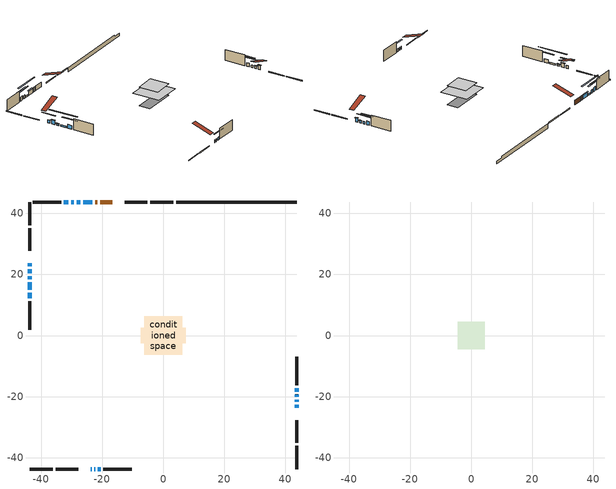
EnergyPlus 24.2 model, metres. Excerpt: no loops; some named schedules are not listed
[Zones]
conditioned space
 floor adiabatic (AdiabaticFloorConstruction): -6.26,-6.26 -6.26,6.26 6.26,6.26 6.26,-6.26 z2.74
 floor foundation (Slab1 construction): -7.37,-2.49 -7.37,2.49 7.37,2.49 7.37,-2.49 z-1.59
 wall outside (RimJoist1 construction): 3.34,43.69 -4.24,43.69 / -43.69,-43.69 -36.11,-43.69 / -43.69,43.69 -43.69,36.11 / 43.69,-43.69 43.69,-36.11 z0.3:0.6
 wall outside (RimJoist2 construction): -5.17,43.69 -12.56,43.69 / -35.18,-43.69 -27.79,-43.69 / -43.69,35.18 -43.69,27.79 / 43.69,-35.18 43.69,-27.79 z0.3:0.6
 wall outside (AdiabaticWallConstruction 1): -16.69,43.69 -20.67,43.69 / -21.6,43.69 -22.31,43.69 z0.3:2.33
 wall outside (AdiabaticWallConstruction): -23.66,-43.69 -23.45,-43.69 / -22.53,-43.69 -22.32,-43.69 z0.3:1.52; -43.69,23.66 -43.69,22.64 z0.3:1.6; 43.69,-23.66 43.69,-22.64 / -43.69,21.71 -43.69,20.34 z0.3:2.08; 43.69,-21.72 43.69,-21.05 z0.3:1.32; -23.23,43.69 -26.18,43.69 / -31.02,43.69 -32.5,43.69 z0.3:2.13; -43.69,19.42 -43.69,18.34 / -27.11,43.69 -28.33,43.69 / -43.69,17.42 -43.69,14.98 z0.3:1.01; 43.69,-20.12 43.69,-19.31 z0.3:1.37; 43.69,-18.38 43.69,-17.26 / -43.69,14.05 -43.69,12.12 z0.3:1.98; -29.25,43.69 -30.09,43.69 z0.3:1.77; -21.39,-43.69 -20.5,-43.69 z0.3:1.54
 wall outside (Wall1 construction): -33.42,43.69 -42.76,43.69 / -19.57,-43.69 -10.23,-43.69 / -43.69,11.19 -43.69,1.85 / 43.69,-16.33 43.69,-6.99 z0.3:5.18
 wall foundation (FoundationWall1 construction): 4.27,43.69,-1.59 4.27,43.69,0.3 39.75,43.69,0.3 39.75,43.69,-0.36 43.69,43.69,-0.36 43.69,43.69,-1.59
 window (WindowConstruction 12): -23.66,-43.69 -23.45,-43.69 z0.3:1.52
 window (WindowConstruction 6): -43.69,23.66 -43.69,22.64 z0.3:1.6
 window (WindowConstruction 7): 43.69,-23.66 43.69,-22.64 z0.3:2.08
 window (WindowConstruction 8): 43.69,-21.71 43.69,-21.05 z0.3:1.31
 window (WindowConstruction 9): -23.23,43.69 -26.18,43.69 z0.3:2.13
 window (WindowConstruction 10): -43.69,21.71 -43.69,20.34 z0.3:2.08
 window (WindowConstruction 11): -43.69,19.41 -43.69,18.35 z0.3:1.01
 window (WindowConstruction 14): -27.11,43.69 -28.33,43.69 z0.3:1.01
 window (WindowConstruction 15): -43.69,17.42 -43.69,14.98 z0.3:1.01
 window (WindowConstruction 13): -22.52,-43.69 -22.32,-43.69 z0.3:1.52
 window (WindowConstruction): 43.69,-20.12 43.69,-19.31 z0.3:1.37
 window (WindowConstruction 1): 43.69,-18.38 43.69,-17.26 z0.3:1.98
 window (WindowConstruction 2): -29.26,43.69 -30.09,43.69 z0.3:1.77
 window (WindowConstruction 3): -31.02,43.69 -32.49,43.69 z0.3:2.13
 window (WindowConstruction 4): -21.39,-43.69 -20.5,-43.69 z0.3:1.54
 window (WindowConstruction 5): -43.69,14.05 -43.69,12.12 z0.3:1.98
 door (Door): -16.69,43.69 -20.67,43.69 z0.3:2.33
 door (Door 1): -21.6,43.69 -22.3,43.69 z0.3:2.33
 ceiling adiabatic (AdiabaticFloorConstruction): 6.26,-6.26 6.26,6.26 -6.26,6.26 -6.26,-6.26 z2.74
attic - vented
 floor to conditioned space (Floor1 construction Reversed): -4.43,-4.43 -4.43,4.43 4.43,4.43 4.43,-4.43 z5.18
 roof outside (Roof1 construction): -15.76,43.69,5.18 -15.76,35.07,8.05 -13.49,35.07,8.05 -13.49,43.69,5.18; -24.59,-43.69,5.18 -24.59,-35.07,8.05 -26.86,-35.07,8.05 -26.86,-43.69,5.18; -43.69,24.59,5.18 -35.07,24.59,8.05 -35.07,26.86,8.05 -43.69,26.86,5.18; 43.69,-24.59,5.18 35.07,-24.59,8.05 35.07,-26.86,8.05 43.69,-26.86,5.18
shading: -43.69,19.85 -43.69,26.45 -44.1,26.45 -44.1,19.85 z4.38; 43.69,-22.44 43.69,-23.86 44.1,-23.86 44.1,-22.44 z2.28; 43.69,-20.85 43.69,-21.92 44.1,-21.92 44.1,-20.85 z1.52; -26.38,43.69 -23.03,43.69 -23.03,44.1 -26.38,44.1 z2.33; -43.69,20.14 -43.69,21.92 -44.1,21.92 -44.1,20.14 z2.28; -43.69,18.15 -43.69,19.61 -44.1,19.61 -44.1,18.15 z1.21; -33.87,43.69 -21.57,43.69 -21.57,44.1 -33.87,44.1 z6.55; -43.69,9.44 -43.69,22.96 -44.1,22.96 -44.1,9.44 z6.55; 43.69,-16.52 43.69,-22.91 44.1,-22.91 44.1,-16.52 z4.16; 43.69,-14.47 43.69,-21.17 44.1,-21.17 44.1,-14.47 z4.77; -32.88,43.69 -26.47,43.69 -26.47,44.1 -32.88,44.1 z4.56; -35.28,43.69 -28.23,43.69 -28.23,44.1 -35.28,44.1 z4.92; -17.71,-43.69 -24.18,-43.69 -24.18,-44.1 -17.71,-44.1 z4.33; -43.69,9.33 -43.69,16.84 -44.1,16.84 -44.1,9.33 z4.77
[Building]
Building 1: Terrain=Suburbs
[Site:Location]
Erieau AUT_ON: Latitude {deg}=42.25; Longitude {deg}=-81.9; Time Zone {hr}=-5; Elevation {m}=178; Keep Site Location Information=Yes
[Site:GroundTemperature:Shallow]
5.2292, 3.30147, 3.1471, 4.0619, 7.73432, 11.3896, 14.5586, 16.5661, 16.7366, 15.1039, 12.0157, 8.47254
[Site:WaterMainsTemperature]
Calculation Method=Schedule; Temperature Schedule=mains temperature schedule
[Material] Roughness=Rough; Thermal Absorptance=0.9
Name | Thickness {m} | Conductivity {W/m-K} | Density {kg/m3} | Specific Heat {J/kg-K} | Solar Absorptance | Visible Absorptance
asphalt or fiberglass shingles | 0.00635 | 0.162714 | 1121.4 | 1465.45 | 0.4 | 0.4
ceiling loosefill ins | 0.0846667 | 0.0480833 | 16.02 | 1046.75 | 0.7 | 0.7
ceiling stud and cavity | 0.1397 | 0.0840436 | 65.682 | 1177.47 | 0.7 | 0.7
concrete 4.0 in. | 0.1016 | 1.803125 | 2242.8 | 837.4 | 0.7 | 0.7
concrete 8.0 in. | 0.2032 | 1.803125 | 2242.8 | 837.4 | 0.7 | 0.7
door material | 0.04445 | 0.188738 | 512.64 | 1214.23 | 0.7 | 0.7
door material 1 | 0.04445 | 0.053851 | 512.64 | 1214.23 | 0.7 | 0.7
exterior vertical ins | 0.013954 | 0.029427 | 32.04 | 1214.23 | 0.7 | 0.7
floor covering | 0.0127 | 0.0433444 | 54.468 | 1339.84 | 0.6 | 0.6
floor rigid ins; wall rigid ins | 0.512978 | 0.029427 | 32.04 | 1214.23 | 0.7 | 0.7
floor stud and cavity | 0.1397 | 1.75129 | 37.0049 | 1207.88 | 0.7 | 0.7
furniture material conditioned space 1 | 0.1524 | 0.115458 | 640.8 | 1214.23 | 0.6 | 0.6
gypsum board | 0.0127 | 0.160291 | 801 | 837.4 | 0.6 | 0.6
gypsum board 1 | 0.0127 | 0.160291 | 801 | 837.4 | 0.7 | 0.7
osb sheathing 0.5 in. | 0.0127 | 0.115458 | 512.64 | 1214.23 | 0.7 | 0.7
osb sheathing 0.75 in. | 0.01905 | 0.115458 | 512.64 | 1214.23 | 0.7 | 0.7
osb sheathing 2.0 in. | 0.0508 | 0.115458 | 512.64 | 1214.23 | 0.7 | 0.7
rim joist stud and cavity | 0.0508 | 0.859146 | 125.044 | 1163.47 | 0.6 | 0.6
rim joist stud and cavity 1 | 0.0508 | 0.107068 | 50.32683 | 1063.81 | 0.6 | 0.6
wall stud and cavity | 0.1397 | 0.219778 | 139.0536 | 1170.24 | 0.7 | 0.7
wall stud and cavity 1 | 0.0889 | 0.380278 | 52.3479 | 1209.89 | 0.7 | 0.7
wall stud and cavity 2 | 0.0889 | 0.391764 | 83.0341 | 1211.67 | 0.7 | 0.7
wood siding | 0.0254 | 0.102417 | 544.68 | 1172.36 | 0.4 | 0.4
wood siding 1; wood siding 2; wood siding 3 | 0.0254 | 0.102417 | 544.68 | 1172.36 | 0.7 | 0.7
[WindowMaterial:SimpleGlazingSystem]
Name | U-Factor {W/m2-K} | Solar Heat Gain Coefficient
WindowMaterial | 2.949721 | 0.64
WindowMaterial 1 | 2.91168 | 0.67
WindowMaterial 10 | 2.95937 | 0.63
WindowMaterial 11 | 4.98699 | 0.61
WindowMaterial 12 | 3.026374 | 0.54
WindowMaterial 13 | 2.95426 | 0.63
WindowMaterial 2 | 2.93496 | 0.65
WindowMaterial 3 | 2.89521 | 0.69
WindowMaterial 4 | 2.93666 | 0.65
WindowMaterial 5 | 2.921331 | 0.67
WindowMaterial 6 | 2.927009 | 0.66
WindowMaterial 7 | 2.91622 | 0.67
WindowMaterial 8 | 2.96732 | 0.62
WindowMaterial 9 | 2.89919 | 0.69
[Construction]
AdiabaticFloorConstruction: floor stud and cavity, floor rigid ins, osb sheathing 0.75 in., floor covering
AdiabaticWallConstruction: wood siding 2, wall rigid ins, wall stud and cavity 1, gypsum board
AdiabaticWallConstruction 1: wood siding 3, wall rigid ins, wall stud and cavity 1, gypsum board
Door: door material
Door 1: door material 1
Floor1 construction Reversed: gypsum board, ceiling stud and cavity, ceiling loosefill ins
FoundationWall1 construction: concrete 8.0 in., gypsum board 1
furniture construction conditioned space 1: furniture material conditioned space 1
PartitionWallConstruction: gypsum board, wall stud and cavity 2, gypsum board
RimJoist1 construction: wood siding 1, osb sheathing 2.0 in., rim joist stud and cavity
RimJoist2 construction: wood siding 1, rim joist stud and cavity 1
Roof1 construction: asphalt or fiberglass shingles
Slab1 construction: concrete 4.0 in.
Wall1 construction: wood siding, osb sheathing 0.5 in., wall stud and cavity, gypsum board
WindowConstruction: WindowMaterial
WindowConstruction 1: WindowMaterial 1
WindowConstruction 10: WindowMaterial 9
WindowConstruction 11: WindowMaterial 10
WindowConstruction 12: WindowMaterial 11
WindowConstruction 13: WindowMaterial 12
WindowConstruction 14; WindowConstruction 15: WindowMaterial 13
WindowConstruction 2: WindowMaterial 2
WindowConstruction 3; WindowConstruction 9: WindowMaterial 3
WindowConstruction 4: WindowMaterial 4
WindowConstruction 5: WindowMaterial 5
WindowConstruction 6: WindowMaterial 6
WindowConstruction 7: WindowMaterial 7
WindowConstruction 8: WindowMaterial 8
[Zone] Multiplier=1; Part of Total Floor Area=Yes
Name | Volume {m3}
attic - vented | 36.5937
conditioned space | 591.8
[Space]
Name | Zone | Volume {m3}
attic - vented 1 | attic - vented | 36.5937
conditioned space 1 | conditioned space | 591.8
[ZoneInfiltration:EffectiveLeakageArea]
infil attic - vented 1: Zone or Space=attic - vented 1; Schedule=Always On Discrete; Effective Air Leakage Area {cm2}=3763.68; Stack Coefficient=0.000199917; Wind Coefficient=9.5531e-06
[ZoneMixing]
whole house fan mix: Zone or Space=attic - vented; Schedule=Always On Continuous; Design Flow Rate Calculation Method=Flow/Zone; Design Flow Rate {m3/s}=0; Source Zone or Space=conditioned space
[SurfaceProperty:ExposedFoundationPerimeter]
Slab1: Exposed Perimeter Calculation Method=TotalExposedPerimeter; Total Exposed Perimeter {m}=39.422
[InternalMass] Zone or ZoneList=conditioned space; Space or SpaceList=conditioned space 1
Name | Construction | Surface Area {m2}
furniture mass conditioned space 1 | furniture construction conditioned space 1 | 92.056
partition wall mass | PartitionWallConstruction | 230.14
[Lights]
interior lighting: Zone or ZoneList or Space or SpaceList=conditioned space 1; Schedule=interior lighting schedule; Design Level Calculation Method=LightingLevel; Lighting Level {W}=343.2; Return Air Fraction=0; Fraction Radiant=0.6; Fraction Visible=0.2; Fraction Replaceable=1
[People]
occupants: Zone or ZoneList or Space or SpaceList=conditioned space 1; Number of People Schedule=occupants schedule; Number of People Calculation Method=People; Number of People=3; Fraction Radiant=0.314171; Sensible Heat Fraction=0.56303; Activity Level Schedule=occupants activity schedule; Carbon Dioxide Generation Rate {m3/s-W}=0; Enable ASHRAE 55 Comfort Warnings=No; Mean Radiant Temperature Calculation Type=EnclosureAveraged
[ElectricEquipment] Zone or ZoneList or Space or SpaceList=conditioned space 1; Design Level Calculation Method=EquipmentLevel
Name | Schedule | Design Level {W} | Fraction Latent | Fraction Radiant | Fraction Lost
clothes dryer | clothes dryer schedule | 140.772 | 0.015 | 0.081 | 0.85
clothes washer | clothes washer schedule | 32.1985 | 0.03 | 0.162 | 0.7
cooking range | cooking range schedule | 215.147 | 0.08 | 0.432 | 0.2
dishwasher | dishwasher schedule | 66.8632 | 0.3 | 0.18 | 0.4
fridge | fridge schedule | 72.9452 | 0 | 0.6 | 0
mech vent bath fan 0 | mech vent bath fan 0 schedule | 50.2 | 0 | 0 | 1
mech vent bath fan 1 | mech vent bath fan 1 schedule | 50.2 | 0 | 0 | 1
mech vent house fan | mech vent house fan schedule | 0 | 0 | 0 | 1
mech vent house fan cfis | mech vent house fan cfis schedule | 0 | 0 | 0 | 0
mech vent range fan 0 | mech vent range fan 0 schedule | 57 | 0 | 0 | 1
misc plug loads | misc plug loads schedule | 494.7 | 0.045 | 0.513 | 0.1
whole house fan | Always On Discrete | 0 | 0 | 0 | 1
[OtherEquipment] Zone or ZoneList or Space or SpaceList=conditioned space 1; Design Level Calculation Method=EquipmentLevel
Name | Fuel Type | Schedule | Design Level {W} | Fraction Latent | Fraction Radiant | Fraction Lost
clothes dryer 1 | Electricity | clothes dryer schedule | 0 | 0.015 | 0.081 | 0.85
cooking range 1 | Electricity | cooking range schedule | 0 | 0.08 | 0.432 | 0.2
general water use latent | None | general water use schedule | 62.594 | 1 | 0 | 0
general water use sensible | None | general water use schedule | -61.6891 | 0 | 0.6 | 0
mech vent house fan latent load | None | Always On Discrete | 0 | 1 | 0 | 0
mech vent house fan sensible load | None | Always On Discrete | 0 | 0 | 0 | 0
water heater energy adjustment1 | NaturalGas | Always On Discrete | 0.01 | 0 | 0 | 1
[ZoneInfiltration:DesignFlowRate] Zone or ZoneList or Space or SpaceList=conditioned space 1; Schedule=Always On Discrete; Design Flow Rate Calculation Method=Flow/Zone; Design Flow Rate {m3/s}=0
infil flow; natural vent flow; whole house fan flow
[AvailabilityManager:Scheduled]
central ac and furnace airloop Availability Manager: Schedule=Always On Discrete
[Foundation:Kiva]
Foundation Kiva 1: Initial Indoor Air Temperature {C}=18; Wall Height Above Grade {m}=0.300015; Wall Depth Below Slab {m}=0.2032; Custom Block Material Name 1=exterior vertical ins; Custom Block Depth 1 {m}=1.89; Custom Block X Position 1 {m}=0.2159; Custom Block Z Position 1 {m}=0
[Foundation:Kiva:Settings]
Soil Conductivity {W/m-K}=0.849921; Soil Density {kg/m3}=1842.3; Soil Specific Heat {J/kg-K}=418.7; Ground Solar Absorptivity=0.9; Ground Thermal Absorptivity=0.9; Ground Surface Roughness {m}=0.03; Far-Field Width {m}=40; Deep-Ground Boundary Condition=ZeroFlux; Deep-Ground Depth {m}=40; Minimum Cell Dimension {m}=0.2; Maximum Cell Growth Coefficient=3; Simulation Timestep=Timestep
[Exterior:Lights]
exterior lighting: Schedule=exterior lighting schedule; Design Level {W}=75.6
[EnergyManagementSystem:GlobalVariable]
central_ac_and_furnace_airloop_Fan_RTF
infil_program_Qfan
infil_program_Qinf
natural_vent_program_Qnv
natural_vent_program_Qwhf
[EnergyManagementSystem:Sensor]
Name | Output:Variable or Output:Meter Index Key | Output:Variable or Output:Meter
airflow_gain | infil flow | Infiltration Sensible Heat Gain Energy
airflow_gain_1 | natural vent flow | Infiltration Sensible Heat Gain Energy
airflow_gain_2 | whole house fan flow | Infiltration Sensible Heat Gain Energy
airflow_loss | infil flow | Infiltration Sensible Heat Loss Energy
airflow_loss_1 | natural vent flow | Infiltration Sensible Heat Loss Energy
airflow_loss_2 | whole house fan flow | Infiltration Sensible Heat Loss Energy
clg_load_cond |  | Cooling:EnergyTransfer:Zone:CONDITIONED SPACE
clg_sp_s; clg_sp_s_1 | cooling setpoint | Schedule Value
clothes_dryer_exhaust_0_sch_s | clothes dryer exhaust 0 schedule | Schedule Value
cool_season | cooling season schedule | Schedule Value
htg_load_cond |  | Heating:EnergyTransfer:Zone:CONDITIONED SPACE
htg_sp_s; htg_sp_s_1 | heating setpoint | Schedule Value
ig_ee_conv | clothes dryer | Electric Equipment Convective Heating Energy
ig_ee_conv_2 | cooking range | Electric Equipment Convective Heating Energy
ig_ee_conv_4 | fridge | Electric Equipment Convective Heating Energy
ig_ee_conv_5 | misc plug loads | Electric Equipment Convective Heating Energy
ig_ee_conv_6 | whole house fan | Electric Equipment Convective Heating Energy
ig_ee_rad | clothes dryer | Electric Equipment Radiant Heating Energy
ig_ee_rad_2 | cooking range | Electric Equipment Radiant Heating Energy
ig_ee_rad_4 | fridge | Electric Equipment Radiant Heating Energy
ig_ee_rad_5 | misc plug loads | Electric Equipment Radiant Heating Energy
ig_ee_rad_6 | whole house fan | Electric Equipment Radiant Heating Energy
ig_lgt_conv | interior lighting | Lights Convective Heating Energy
ig_lgt_rad | interior lighting | Lights Radiant Heating Energy
ig_lgt_vis | interior lighting | Lights Visible Radiation Heating Energy
ig_oe_conv | clothes dryer 1 | Other Equipment Convective Heating Energy
ig_oe_conv_1 | cooking range 1 | Other Equipment Convective Heating Energy
ig_oe_conv_2 | general water use latent | Other Equipment Convective Heating Energy
ig_oe_conv_3 | general water use sensible | Other Equipment Convective Heating Energy
ig_oe_conv_4 | water heater energy adjustment1 | Other Equipment Convective Heating Energy
ig_oe_rad | clothes dryer 1 | Other Equipment Radiant Heating Energy
ig_oe_rad_1 | cooking range 1 | Other Equipment Radiant Heating Energy
ig_oe_rad_2 | general water use latent | Other Equipment Radiant Heating Energy
ig_oe_rad_3 | general water use sensible | Other Equipment Radiant Heating Energy
ig_oe_rad_4 | water heater energy adjustment1 | Other Equipment Radiant Heating Energy
ig_ppl_conv | occupants | People Convective Heating Energy
ig_ppl_rad | occupants | People Radiant Heating Energy
im_conv | furniture mass conditioned space 1 | Surface Inside Face Convection Heat Gain Energy
im_conv_1 | partition wall mass | Surface Inside Face Convection Heat Gain Energy
im_ig | furniture mass conditioned space 1 | Surface Inside Face Internal Gains Radiation Heat Gain Energy
im_ig_1 | partition wall mass | Surface Inside Face Internal Gains Radiation Heat Gain Energy
im_lgt | furniture mass conditioned space 1 | Surface Inside Face Lights Radiation Heat Gain Energy
im_lgt_1 | partition wall mass | Surface Inside Face Lights Radiation Heat Gain Energy
im_sol | furniture mass conditioned space 1 | Surface Inside Face Solar Radiation Heat Gain Energy
im_sol_1 | partition wall mass | Surface Inside Face Solar Radiation Heat Gain Energy
im_surf | furniture mass conditioned space 1 | Surface Inside Face Net Surface Thermal Radiation Heat Gain Energy
im_surf_1 | partition wall mass | Surface Inside Face Net Surface Thermal Radiation Heat Gain Energy
mech_vent_bath_fan_0_sch_s | mech vent bath fan 0 schedule | Schedule Value
mech_vent_bath_fan_1_sch_s | mech vent bath fan 1 schedule | Schedule Value
mech_vent_range_fan_0_sch_s | mech vent range fan 0 schedule | Schedule Value
mv_conv | mech vent bath fan 0 | Electric Equipment Convective Heating Energy
mv_conv_1 | mech vent bath fan 1 | Electric Equipment Convective Heating Energy
mv_conv_2 | mech vent house fan | Electric Equipment Convective Heating Energy
mv_conv_3 | mech vent house fan cfis | Electric Equipment Convective Heating Energy
mv_conv_4 | mech vent range fan 0 | Electric Equipment Convective Heating Energy
mv_conv_5 | mech vent house fan latent load | Other Equipment Convective Heating Energy
mv_conv_6 | mech vent house fan sensible load | Other Equipment Convective Heating Energy
mv_rad | mech vent bath fan 0 | Electric Equipment Radiant Heating Energy
mv_rad_1 | mech vent bath fan 1 | Electric Equipment Radiant Heating Energy
mv_rad_2 | mech vent house fan | Electric Equipment Radiant Heating Energy
mv_rad_3 | mech vent house fan cfis | Electric Equipment Radiant Heating Energy
mv_rad_4 | mech vent range fan 0 | Electric Equipment Radiant Heating Energy
mv_rad_5 | mech vent house fan latent load | Other Equipment Radiant Heating Energy
mv_rad_6 | mech vent house fan sensible load | Other Equipment Radiant Heating Energy
natural_vent_s | natural vent schedule | Schedule Value
out_pb_s |  | Site Outdoor Air Barometric Pressure
out_wt_s |  | Site Outdoor Air Humidity Ratio
site_vw_s |  | Site Wind Speed
ss_back_out | Window1 | Surface Window Shortwave from Zone Back Out Window Heat Transfer Rate
ss_back_out_1 | Window10 | Surface Window Shortwave from Zone Back Out Window Heat Transfer Rate
ss_back_out_10 | Window3 | Surface Window Shortwave from Zone Back Out Window Heat Transfer Rate
ss_back_out_11 | Window4 | Surface Window Shortwave from Zone Back Out Window Heat Transfer Rate
ss_back_out_12 | Window5 | Surface Window Shortwave from Zone Back Out Window Heat Transfer Rate
ss_back_out_13 | Window6 | Surface Window Shortwave from Zone Back Out Window Heat Transfer Rate
ss_back_out_14 | Window7 | Surface Window Shortwave from Zone Back Out Window Heat Transfer Rate
ss_back_out_15 | Window8 | Surface Window Shortwave from Zone Back Out Window Heat Transfer Rate
ss_back_out_2 | Window11 | Surface Window Shortwave from Zone Back Out Window Heat Transfer Rate
ss_back_out_3 | Window12 | Surface Window Shortwave from Zone Back Out Window Heat Transfer Rate
ss_back_out_4 | Window13 | Surface Window Shortwave from Zone Back Out Window Heat Transfer Rate
ss_back_out_5 | Window15 | Surface Window Shortwave from Zone Back Out Window Heat Transfer Rate
ss_back_out_6 | Window16 | Surface Window Shortwave from Zone Back Out Window Heat Transfer Rate
ss_back_out_7 | Window17 | Surface Window Shortwave from Zone Back Out Window Heat Transfer Rate
ss_back_out_8 | Window18 | Surface Window Shortwave from Zone Back Out Window Heat Transfer Rate
ss_back_out_9 | Window2 | Surface Window Shortwave from Zone Back Out Window Heat Transfer Rate
ss_conv | Door1 | Surface Inside Face Convection Heat Gain Energy
ss_conv_1 | Door6 | Surface Inside Face Convection Heat Gain Energy
ss_conv_10 | Window18 | Surface Inside Face Convection Heat Gain Energy
ss_conv_11 | Window2 | Surface Inside Face Convection Heat Gain Energy
ss_conv_12 | Window3 | Surface Inside Face Convection Heat Gain Energy
ss_conv_13 | Window4 | Surface Inside Face Convection Heat Gain Energy
ss_conv_14 | Window5 | Surface Inside Face Convection Heat Gain Energy
ss_conv_15 | Window6 | Surface Inside Face Convection Heat Gain Energy
ss_conv_16 | Window7 | Surface Inside Face Convection Heat Gain Energy
ss_conv_17 | Window8 | Surface Inside Face Convection Heat Gain Energy
ss_conv_2 | Window1 | Surface Inside Face Convection Heat Gain Energy
ss_conv_3 | Window10 | Surface Inside Face Convection Heat Gain Energy
ss_conv_4 | Window11 | Surface Inside Face Convection Heat Gain Energy
ss_conv_5 | Window12 | Surface Inside Face Convection Heat Gain Energy
ss_conv_6 | Window13 | Surface Inside Face Convection Heat Gain Energy
ss_conv_7 | Window15 | Surface Inside Face Convection Heat Gain Energy
ss_conv_8 | Window16 | Surface Inside Face Convection Heat Gain Energy
ss_conv_9 | Window17 | Surface Inside Face Convection Heat Gain Energy
ss_ig | Door1 | Surface Inside Face Internal Gains Radiation Heat Gain Energy
ss_ig_1 | Door6 | Surface Inside Face Internal Gains Radiation Heat Gain Energy
ss_ig_10 | Window18 | Surface Inside Face Internal Gains Radiation Heat Gain Energy
ss_ig_11 | Window2 | Surface Inside Face Internal Gains Radiation Heat Gain Energy
ss_ig_12 | Window3 | Surface Inside Face Internal Gains Radiation Heat Gain Energy
ss_ig_13 | Window4 | Surface Inside Face Internal Gains Radiation Heat Gain Energy
ss_ig_14 | Window5 | Surface Inside Face Internal Gains Radiation Heat Gain Energy
ss_ig_15 | Window6 | Surface Inside Face Internal Gains Radiation Heat Gain Energy
ss_ig_16 | Window7 | Surface Inside Face Internal Gains Radiation Heat Gain Energy
ss_ig_17 | Window8 | Surface Inside Face Internal Gains Radiation Heat Gain Energy
ss_ig_2 | Window1 | Surface Inside Face Internal Gains Radiation Heat Gain Energy
ss_ig_3 | Window10 | Surface Inside Face Internal Gains Radiation Heat Gain Energy
ss_ig_4 | Window11 | Surface Inside Face Internal Gains Radiation Heat Gain Energy
ss_ig_5 | Window12 | Surface Inside Face Internal Gains Radiation Heat Gain Energy
ss_ig_6 | Window13 | Surface Inside Face Internal Gains Radiation Heat Gain Energy
ss_ig_7 | Window15 | Surface Inside Face Internal Gains Radiation Heat Gain Energy
ss_ig_8 | Window16 | Surface Inside Face Internal Gains Radiation Heat Gain Energy
ss_ig_9 | Window17 | Surface Inside Face Internal Gains Radiation Heat Gain Energy
ss_lgt | Door1 | Surface Inside Face Lights Radiation Heat Gain Energy
ss_lgt_1 | Door6 | Surface Inside Face Lights Radiation Heat Gain Energy
ss_sol | Door1 | Surface Inside Face Solar Radiation Heat Gain Energy
ss_sol_1 | Door6 | Surface Inside Face Solar Radiation Heat Gain Energy
ss_surf | Door1 | Surface Inside Face Net Surface Thermal Radiation Heat Gain Energy
ss_surf_1 | Door6 | Surface Inside Face Net Surface Thermal Radiation Heat Gain Energy
ss_surf_10 | Window18 | Surface Inside Face Net Surface Thermal Radiation Heat Gain Energy
ss_surf_11 | Window2 | Surface Inside Face Net Surface Thermal Radiation Heat Gain Energy
ss_surf_12 | Window3 | Surface Inside Face Net Surface Thermal Radiation Heat Gain Energy
ss_surf_13 | Window4 | Surface Inside Face Net Surface Thermal Radiation Heat Gain Energy
ss_surf_14 | Window5 | Surface Inside Face Net Surface Thermal Radiation Heat Gain Energy
ss_surf_15 | Window6 | Surface Inside Face Net Surface Thermal Radiation Heat Gain Energy
ss_surf_16 | Window7 | Surface Inside Face Net Surface Thermal Radiation Heat Gain Energy
ss_surf_17 | Window8 | Surface Inside Face Net Surface Thermal Radiation Heat Gain Energy
ss_surf_2 | Window1 | Surface Inside Face Net Surface Thermal Radiation Heat Gain Energy
ss_surf_3 | Window10 | Surface Inside Face Net Surface Thermal Radiation Heat Gain Energy
ss_surf_4 | Window11 | Surface Inside Face Net Surface Thermal Radiation Heat Gain Energy
ss_surf_5 | Window12 | Surface Inside Face Net Surface Thermal Radiation Heat Gain Energy
ss_surf_6 | Window13 | Surface Inside Face Net Surface Thermal Radiation Heat Gain Energy
ss_surf_7 | Window15 | Surface Inside Face Net Surface Thermal Radiation Heat Gain Energy
ss_surf_8 | Window16 | Surface Inside Face Net Surface Thermal Radiation Heat Gain Energy
ss_surf_9 | Window17 | Surface Inside Face Net Surface Thermal Radiation Heat Gain Energy
ss_trans_in | Window1 | Surface Window Transmitted Solar Radiation Rate
ss_trans_in_1 | Window10 | Surface Window Transmitted Solar Radiation Rate
ss_trans_in_10 | Window3 | Surface Window Transmitted Solar Radiation Rate
ss_trans_in_11 | Window4 | Surface Window Transmitted Solar Radiation Rate
ss_trans_in_12 | Window5 | Surface Window Transmitted Solar Radiation Rate
